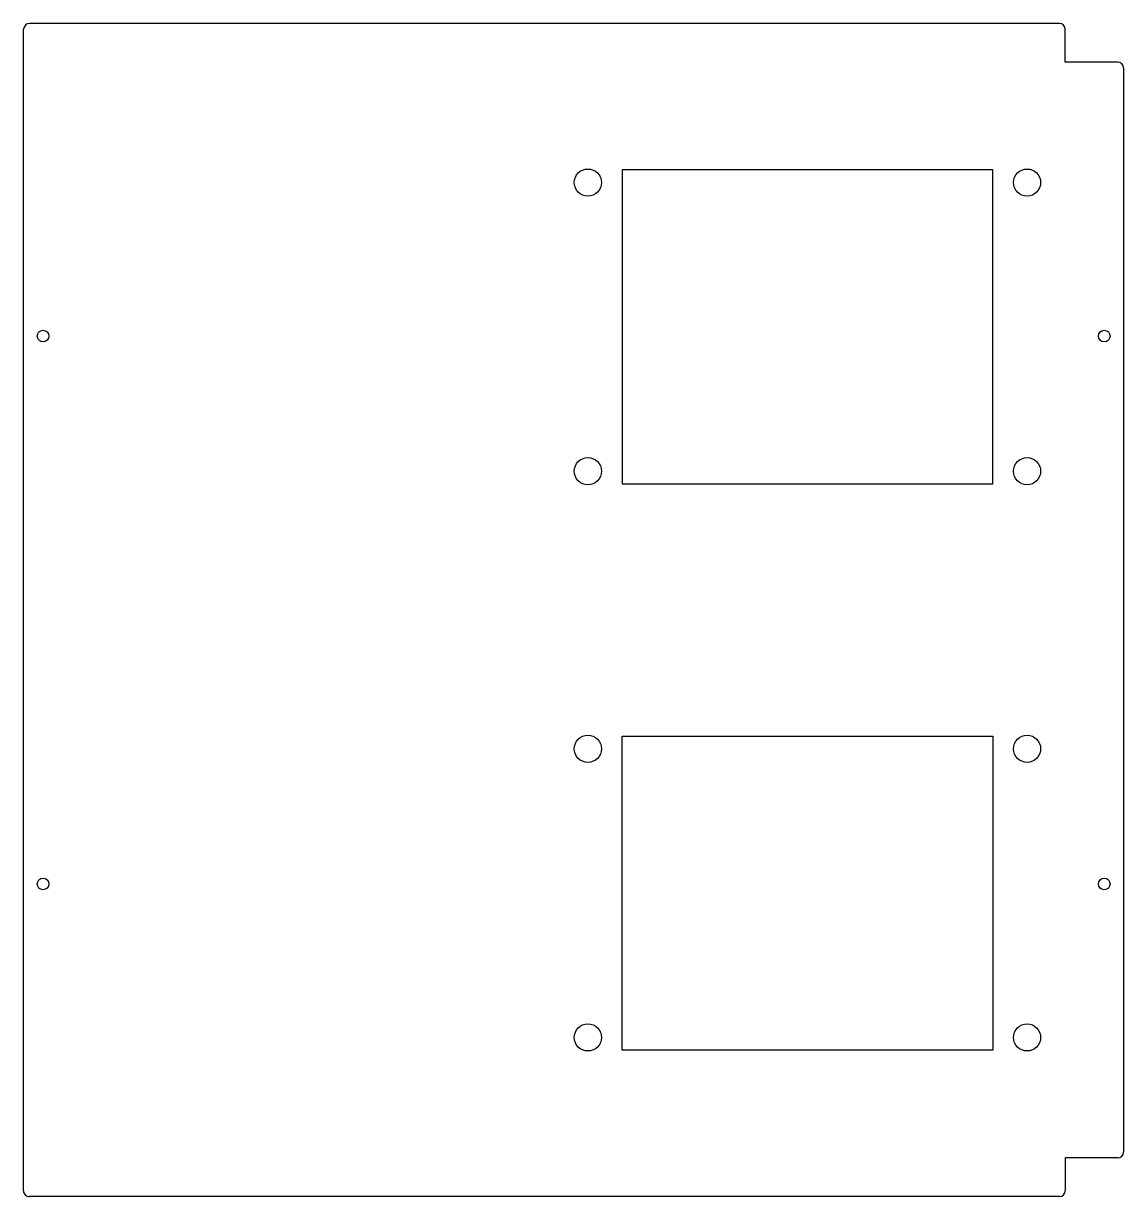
# Model space of a CAD drawing. Header units: millimetres. Extents: x -294 to -10, y -151 to 151.
import ezdxf

# ---------------------------------------------------------------- set-up
doc = ezdxf.new("R2010")
doc.units = ezdxf.units.MM

msp = doc.modelspace()

# ---------------------------------------------------------------- linework, layer by layer
at = {"color": 7, "linetype": 'Continuous', "lineweight": 25}
for p, q in [((-26.6, 151.4), (-292.45, 151.4)), ((-294, -149.9), (-293.95, 149.9)), ((-25.1, 141.45), (-25.1, 149.9)), ((-11.55, 141.45), (-25.1, 141.45)), ((-10.05, 139.95), (-10.05, -139.95)), ((-139.47, 113.58), (-139.47, 32.58)), ((-43.8, 113.58), (-139.47, 113.58)), ((-43.8, 32.58), (-43.8, 113.58)), ((-139.47, 32.58), (-43.8, 32.58)), ((-139.47, -113.58), (-139.47, -32.58)), ((-139.47, -32.58), (-43.8, -32.58)), ((-43.8, -32.58), (-43.8, -113.58)), ((-43.8, -113.58), (-139.47, -113.58)), ((-25.1, -141.45), (-25.1, -149.9)), ((-11.55, -141.45), (-25.1, -141.45)), ((-26.6, -151.4), (-292.5, -151.4))]:
    msp.add_line(p, q, dxfattribs=at)
for centre, radius in [((-148.32, 110.33), 3.5), ((-34.95, 110.33), 3.5), ((-288.95, 70.72), 1.5), ((-15.03, 70.72), 1.5), ((-148.32, 35.83), 3.5), ((-34.95, 35.83), 3.5), ((-148.32, -35.83), 3.5), ((-34.95, -35.83), 3.5), ((-288.95, -70.72), 1.5), ((-15.03, -70.72), 1.5), ((-148.32, -110.33), 3.5), ((-34.95, -110.33), 3.5)]:
    msp.add_circle(centre, radius, dxfattribs=at)
for centre, start, end in [((-292.45, 149.9), 90, 179.9907), ((-26.6, 149.9), 0, 90), ((-11.55, 139.95), 360, 90), ((-11.55, -139.95), 270, 360), ((-292.5, -149.9), 179.9907, 270), ((-26.6, -149.9), 270, 0)]:
    msp.add_arc(centre, 1.5, start, end, dxfattribs=at)

doc.saveas('drawing.dxf')
